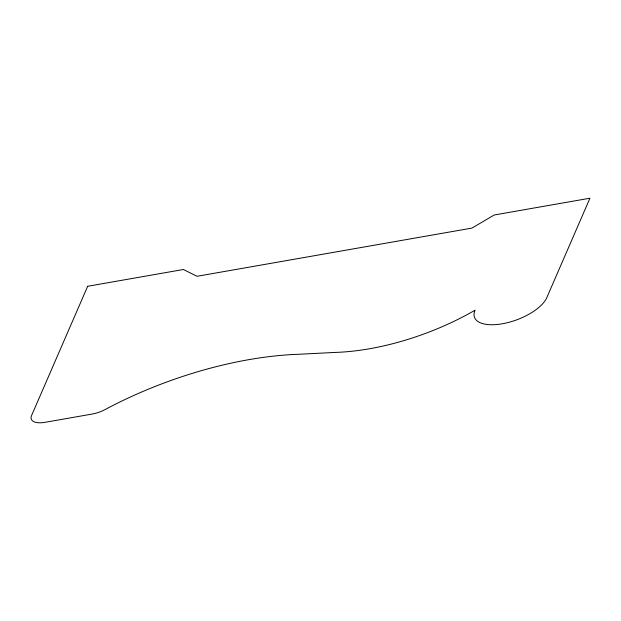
<?xml version="1.0" encoding="UTF-8"?>
<svg xmlns="http://www.w3.org/2000/svg" width="621" height="621" viewBox="0 0 621 621"><rect width="100%" height="100%" fill="white"/><g stroke="black" fill="none" stroke-linecap="round" stroke-linejoin="round"><path stroke-width="0.93" d="M87.67 286.281L31.555 415.581A19.267 8.415 -20.3 0 0 45.069 422.319L92.358 414.021A19.267 8.415 -20.3 0 0 104.856 409.681A221.93 96.938 -20.3 0 1 297.964 354.304L335.48 352.41A149.187 65.166 -20.3 0 0 475.057 310.19A38.844 16.969 -20.3 0 0 502.304 323.774A38.844 16.969 -20.3 0 0 546.814 297.606L589.95 198.208L494.207 214.998L471.96 228.086L197.028 276.291L183.405 269.498L87.67 286.281"/></g></svg>
